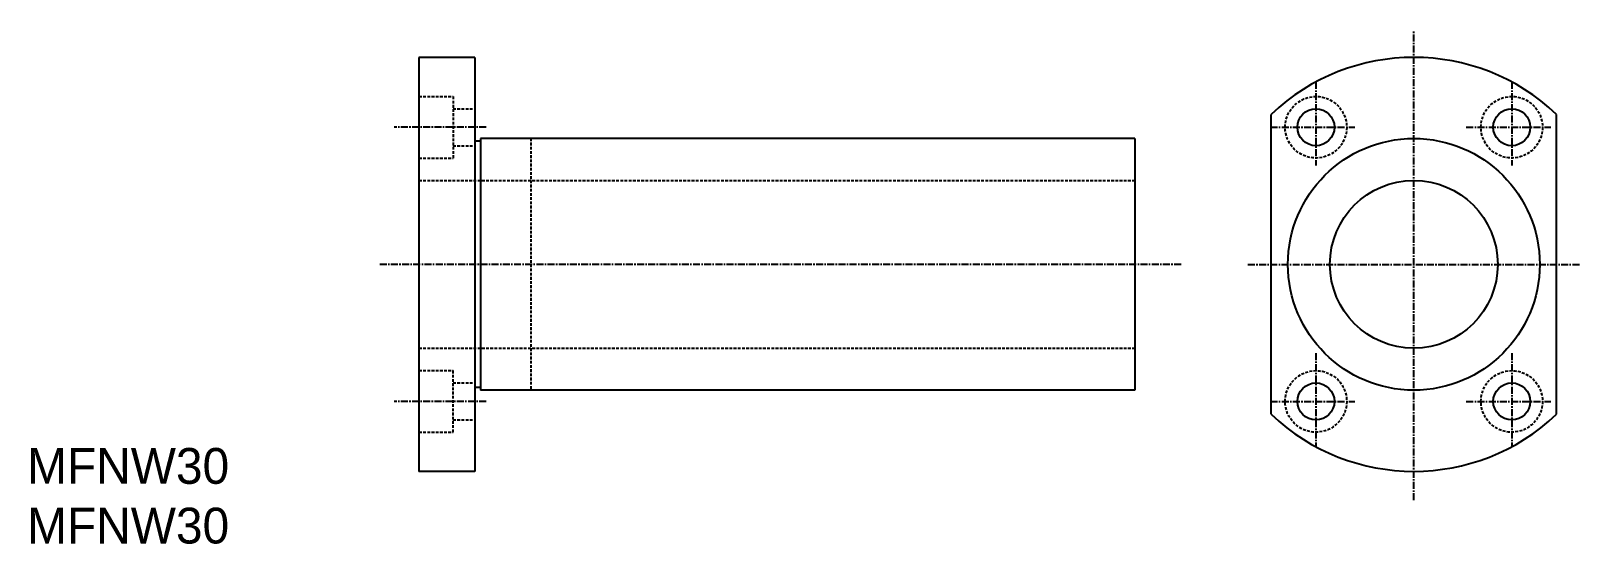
# Model space of a CAD drawing. Extents: x 11 to 288, y 10 to 102.
import ezdxf

# ---------------------------------------------------------------- set-up
doc = ezdxf.new("R2010")
doc.units = 0
doc.linetypes.add('CENTER', pattern=[2, 1.25, -0.25, 0.25, -0.25])
doc.linetypes.add('DASHED', pattern=[0.75, 0.5, -0.25])
doc.layers.get('0').update_dxf_attribs({"linetype": 'CONTINUOUS'})
doc.layers.add('CENTER', color=1, linetype='CENTER')

msp = doc.modelspace()

# ---------------------------------------------------------------- linework, layer by layer
at = {"color": 7, "linetype": 'CONTINUOUS'}
for p, q in [((80.06, 96.9), (80.06, 22.9)), ((90.06, 96.9), (80.06, 96.9)), ((90.06, 96.9), (90.06, 22.9)), ((232.41, 33.09), (232.41, 86.71)), ((283.41, 33.09), (283.41, 86.71)), ((91.06, 81.9), (90.06, 81.9)), ((208.06, 82.4), (91.06, 82.4)), ((91.06, 82.4), (91.06, 37.4)), ((208.06, 82.4), (208.06, 37.4)), ((91.06, 37.9), (90.06, 37.9)), ((90.06, 37.4), (90.06, 37.4)), ((90.06, 37.4), (90.06, 37.4)), ((208.06, 37.4), (91.06, 37.4)), ((90.06, 22.9), (80.06, 22.9))]:
    msp.add_line(p, q, dxfattribs=at)
at = {"color": 3, "linetype": 'DASHED'}
for p, q in [((80.06, 89.9), (86.16, 89.9)), ((86.16, 89.9), (86.16, 78.9)), ((86.16, 87.7), (90.06, 87.7)), ((86.16, 81.1), (90.06, 81.1)), ((100.06, 82.4), (100.06, 37.4)), ((80.06, 78.9), (86.16, 78.9)), ((80.06, 74.9), (208.06, 74.9)), ((80.06, 44.9), (208.06, 44.9)), ((80.06, 40.9), (86.16, 40.9)), ((86.16, 29.9), (86.16, 40.9)), ((86.16, 38.7), (90.06, 38.7)), ((86.16, 32.1), (90.06, 32.1)), ((80.06, 29.9), (86.16, 29.9))]:
    msp.add_line(p, q, dxfattribs=at)
for centre in [(240.41, 84.4), (275.41, 84.4), (240.41, 35.4), (275.41, 35.4)]:
    msp.add_circle(centre, 5.5, dxfattribs=at)
at = {"color": 7, "linetype": 'CONTINUOUS'}
for centre, radius in [((240.41, 84.4), 3.3), ((275.41, 84.4), 3.3), ((257.91, 59.9), 22.5), ((257.91, 59.9), 15), ((240.41, 35.4), 3.3), ((275.41, 35.4), 3.3)]:
    msp.add_circle(centre, radius, dxfattribs=at)
for start, end in [(46.434, 133.566), (226.434, 313.566)]:
    msp.add_arc((257.91, 59.9), 37, start, end, dxfattribs=at)
at = {"layer": 'CENTER', "color": 1, "linetype": 'CENTER'}
for p, q in [((257.91, 17.75), (257.91, 101.61)), ((240.41, 92.5), (240.41, 77.56)), ((275.41, 92.5), (275.41, 77.56)), ((92.08, 84.4), (75.63, 84.4)), ((232.29, 84.4), (247.39, 84.4)), ((267.29, 84.4), (282.39, 84.4)), ((216.3, 59.9), (72.92, 59.9)), ((228.25, 59.9), (287.62, 59.9)), ((240.41, 44.03), (240.41, 27.3)), ((275.41, 44.03), (275.41, 27.3)), ((92.08, 35.4), (75.63, 35.4)), ((232.29, 35.4), (247.39, 35.4)), ((267.29, 35.4), (282.39, 35.4))]:
    msp.add_line(p, q, dxfattribs=at)

# ---------------------------------------------------------------- texts
at = {"color": 7, "linetype": 'CONTINUOUS'}
for p in [(10, 20.67), (10, 10)]:
    msp.add_text('MFNW30', height=6.4, dxfattribs=at).set_placement(p)

doc.saveas('drawing.dxf')
